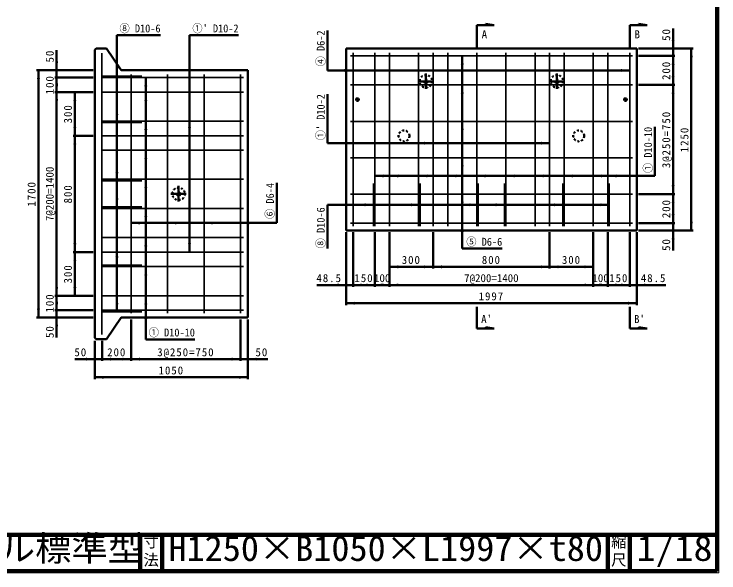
# Model space of a CAD drawing. Units: millimetres, scale not verified, with parts at other scales. Extents: x 100 to 4105, y 100 to 2870.
# Drawn here: x 2168 to 4105, y 100 to 1636 of the extents above; entities that cross this region are included whole.
import ezdxf
from ezdxf.enums import TextEntityAlignment as Align

# ---------------------------------------------------------------- set-up
doc = ezdxf.new("R2010")
doc.units = ezdxf.units.MM
doc.header["$LTSCALE"] = 5
doc.linetypes.add('USER2', pattern=[13.4, 10, -1.2, 1, -1.2])
doc.linetypes.add('USER3', pattern=[2.2, 1, -1.2])
doc.layers.add('V-nasSTD', color=7, linetype='Continuous', lineweight=50)
doc.styles.add('ＭＳ ゴシック', font='')
doc.styles.get('ＭＳ ゴシック').set_extended_font_data('MS Gothic')

msp = doc.modelspace()

# ---------------------------------------------------------------- hatches: boundary and pattern name
at = {"layer": 'V-nasSTD'}
for points in [[(3979.231, 1565.527), (3983.231, 1565.527), (3979.231, 1541.527), (3975.231, 1565.527)], [(4029.231, 1517.527), (4033.231, 1517.527), (4029.231, 1541.527), (4025.231, 1517.527)], [(3399.831, 1497.527), (3403.831, 1497.527), (3399.831, 1521.527), (3395.831, 1497.527)], [(3979.231, 1497.527), (3983.231, 1497.527), (3979.231, 1521.527), (3975.231, 1497.527)], [(2285.431, 1506.127), (2289.431, 1506.127), (2285.431, 1482.127), (2281.431, 1506.127)], [(2235.431, 1458.127), (2239.431, 1458.127), (2235.431, 1482.127), (2231.431, 1458.127)], [(2451.031, 1490.127), (2455.031, 1490.127), (2451.031, 1466.127), (2447.031, 1490.127)], [(3075.831, 1481.527), (3075.831, 1477.527), (3099.831, 1481.527), (3075.831, 1485.527)], [(3835.831, 1481.527), (3835.831, 1477.527), (3859.831, 1481.527), (3835.831, 1485.527)], [(2285.431, 1438.127), (2289.431, 1438.127), (2285.431, 1462.127), (2281.431, 1438.127)], [(2530.431, 1438.127), (2526.431, 1438.127), (2530.431, 1462.127), (2534.431, 1438.127)], [(3979.231, 1465.527), (3983.231, 1465.527), (3979.231, 1441.527), (3975.231, 1465.527)], [(2285.431, 1446.127), (2289.431, 1446.127), (2285.431, 1422.127), (2281.431, 1446.127)], [(3399.831, 1417.527), (3403.831, 1417.527), (3399.831, 1441.527), (3395.831, 1417.527)], [(3979.231, 1417.527), (3983.231, 1417.527), (3979.231, 1441.527), (3975.231, 1417.527)], [(2285.431, 1398.127), (2289.431, 1398.127), (2285.431, 1422.127), (2281.431, 1398.127)], [(2335.431, 1398.127), (2339.431, 1398.127), (2335.431, 1422.127), (2331.431, 1398.127)], [(2530.431, 1398.127), (2526.431, 1398.127), (2530.431, 1422.127), (2534.431, 1398.127)], [(2451.031, 1362.127), (2455.031, 1362.127), (2451.031, 1338.127), (2447.031, 1362.127)], [(2530.431, 1318.127), (2526.431, 1318.127), (2530.431, 1342.127), (2534.431, 1318.127)], [(3399.831, 1317.527), (3403.831, 1317.527), (3399.831, 1341.527), (3395.831, 1317.527)], [(2335.431, 1326.127), (2339.431, 1326.127), (2335.431, 1302.127), (2331.431, 1326.127)], [(2650.431, 1326.127), (2654.431, 1326.127), (2650.431, 1302.127), (2646.431, 1326.127)], [(2335.431, 1278.127), (2339.431, 1278.127), (2335.431, 1302.127), (2331.431, 1278.127)], [(3295.831, 1281.527), (3295.831, 1277.527), (3319.831, 1281.527), (3295.831, 1285.527)], [(3615.831, 1281.527), (3615.831, 1277.527), (3639.831, 1281.527), (3615.831, 1285.527)], [(2530.431, 1238.127), (2526.431, 1238.127), (2530.431, 1262.127), (2534.431, 1238.127)], [(3399.831, 1217.527), (3403.831, 1217.527), (3399.831, 1241.527), (3395.831, 1217.527)], [(2451.031, 1202.127), (2455.031, 1202.127), (2451.031, 1178.127), (2447.031, 1202.127)], [(2530.431, 1158.127), (2526.431, 1158.127), (2530.431, 1182.127), (2534.431, 1158.127)], [(3183.831, 1191.527), (3183.831, 1187.527), (3159.831, 1191.527), (3183.831, 1195.527)], [(3223.831, 1191.527), (3223.831, 1187.527), (3199.831, 1191.527), (3223.831, 1195.527)], [(3303.831, 1191.527), (3303.831, 1187.527), (3279.831, 1191.527), (3303.831, 1195.527)], [(3383.831, 1191.527), (3383.831, 1187.527), (3359.831, 1191.527), (3383.831, 1195.527)], [(3463.831, 1191.527), (3463.831, 1187.527), (3439.831, 1191.527), (3463.831, 1195.527)], [(3543.831, 1191.527), (3543.831, 1187.527), (3519.831, 1191.527), (3543.831, 1195.527)], [(3623.831, 1191.527), (3623.831, 1187.527), (3599.831, 1191.527), (3623.831, 1195.527)], [(3703.831, 1191.527), (3703.831, 1187.527), (3679.831, 1191.527), (3703.831, 1195.527)], [(3783.831, 1191.527), (3783.831, 1187.527), (3759.831, 1191.527), (3783.831, 1195.527)], [(3823.831, 1191.527), (3823.831, 1187.527), (3799.831, 1191.527), (3823.831, 1195.527)], [(3979.231, 1165.527), (3983.231, 1165.527), (3979.231, 1141.527), (3975.231, 1165.527)], [(2451.031, 1130.127), (2455.031, 1130.127), (2451.031, 1106.127), (2447.031, 1130.127)], [(3399.831, 1117.527), (3403.831, 1117.527), (3399.831, 1141.527), (3395.831, 1117.527)], [(3979.231, 1117.527), (3983.231, 1117.527), (3979.231, 1141.527), (3975.231, 1117.527)], [(3131.831, 1112.042), (3131.831, 1108.042), (3155.831, 1112.042), (3131.831, 1116.042)], [(3259.831, 1112.042), (3259.831, 1108.042), (3283.831, 1112.042), (3259.831, 1116.042)], [(3419.831, 1112.042), (3419.831, 1108.042), (3443.831, 1112.042), (3419.831, 1116.042)], [(3491.831, 1112.042), (3491.831, 1108.042), (3515.831, 1112.042), (3491.831, 1116.042)], [(3651.831, 1112.042), (3651.831, 1108.042), (3675.831, 1112.042), (3651.831, 1116.042)], [(3779.831, 1112.042), (3779.831, 1108.042), (3803.831, 1112.042), (3779.831, 1116.042)], [(2530.431, 1078.127), (2526.431, 1078.127), (2530.431, 1102.127), (2534.431, 1078.127)], [(3979.231, 1085.527), (3983.231, 1085.527), (3979.231, 1061.527), (3975.231, 1085.527)], [(2514.431, 1062.127), (2514.431, 1058.127), (2490.431, 1062.127), (2514.431, 1066.127)], [(2614.431, 1062.127), (2614.431, 1058.127), (2590.431, 1062.127), (2614.431, 1066.127)], [(2714.431, 1062.127), (2714.431, 1058.127), (2690.431, 1062.127), (2714.431, 1066.127)], [(2814.431, 1062.127), (2814.431, 1058.127), (2790.431, 1062.127), (2814.431, 1066.127)], [(4029.231, 1065.527), (4033.231, 1065.527), (4029.231, 1041.527), (4025.231, 1065.527)], [(3399.831, 1037.527), (3403.831, 1037.527), (3399.831, 1061.527), (3395.831, 1037.527)], [(3979.231, 1017.527), (3983.231, 1017.527), (3979.231, 1041.527), (3975.231, 1017.527)], [(2530.431, 998.127), (2526.431, 998.127), (2530.431, 1022.127), (2534.431, 998.127)], [(2335.431, 1006.127), (2339.431, 1006.127), (2335.431, 982.127), (2331.431, 1006.127)], [(2650.431, 1006.127), (2654.431, 1006.127), (2650.431, 982.127), (2646.431, 1006.127)], [(2335.431, 958.127), (2339.431, 958.127), (2335.431, 982.127), (2331.431, 958.127)], [(2451.031, 970.127), (2455.031, 970.127), (2451.031, 946.127), (2447.031, 970.127)], [(2530.431, 918.127), (2526.431, 918.127), (2530.431, 942.127), (2534.431, 918.127)], [(3223.831, 941.527), (3223.831, 937.527), (3199.831, 941.527), (3223.831, 945.527)], [(3295.831, 941.527), (3295.831, 937.527), (3319.831, 941.527), (3295.831, 945.527)], [(3343.831, 941.527), (3343.831, 937.527), (3319.831, 941.527), (3343.831, 945.527)], [(3615.831, 941.527), (3615.831, 937.527), (3639.831, 941.527), (3615.831, 945.527)], [(3663.831, 941.527), (3663.831, 937.527), (3639.831, 941.527), (3663.831, 945.527)], [(3735.831, 941.527), (3735.831, 937.527), (3759.831, 941.527), (3735.831, 945.527)], [(3056.431, 891.527), (3056.431, 887.527), (3080.431, 891.527), (3056.431, 895.527)], [(3123.831, 891.527), (3123.831, 887.527), (3099.831, 891.527), (3123.831, 895.527)], [(3135.831, 891.527), (3135.831, 887.527), (3159.831, 891.527), (3135.831, 895.527)], [(3183.831, 891.527), (3183.831, 887.527), (3159.831, 891.527), (3183.831, 895.527)], [(3175.831, 891.527), (3175.831, 887.527), (3199.831, 891.527), (3175.831, 895.527)], [(3223.831, 891.527), (3223.831, 887.527), (3199.831, 891.527), (3223.831, 895.527)], [(3735.831, 891.527), (3735.831, 887.527), (3759.831, 891.527), (3735.831, 895.527)], [(3783.831, 891.527), (3783.831, 887.527), (3759.831, 891.527), (3783.831, 895.527)], [(3775.831, 891.527), (3775.831, 887.527), (3799.831, 891.527), (3775.831, 895.527)], [(3823.831, 891.527), (3823.831, 887.527), (3799.831, 891.527), (3823.831, 895.527)], [(3835.831, 891.527), (3835.831, 887.527), (3859.831, 891.527), (3835.831, 895.527)], [(3903.231, 891.527), (3903.231, 887.527), (3879.231, 891.527), (3903.231, 895.527)], [(2285.431, 886.127), (2289.431, 886.127), (2285.431, 862.127), (2281.431, 886.127)], [(2335.431, 886.127), (2339.431, 886.127), (2335.431, 862.127), (2331.431, 886.127)], [(2285.431, 838.127), (2289.431, 838.127), (2285.431, 862.127), (2281.431, 838.127)], [(2530.431, 838.127), (2526.431, 838.127), (2530.431, 862.127), (2534.431, 838.127)], [(2285.431, 846.127), (2289.431, 846.127), (2285.431, 822.127), (2281.431, 846.127)], [(2451.031, 842.127), (2455.031, 842.127), (2451.031, 818.127), (2447.031, 842.127)], [(3104.431, 841.527), (3104.431, 837.527), (3080.431, 841.527), (3104.431, 845.527)], [(3855.231, 841.527), (3855.231, 837.527), (3879.231, 841.527), (3855.231, 845.527)], [(2235.431, 826.127), (2239.431, 826.127), (2235.431, 802.127), (2231.431, 826.127)], [(2530.431, 798.127), (2526.431, 798.127), (2530.431, 822.127), (2534.431, 798.127)], [(2285.431, 778.127), (2289.431, 778.127), (2285.431, 802.127), (2281.431, 778.127)], [(2366.431, 687.727), (2366.431, 683.727), (2390.431, 687.727), (2366.431, 691.727)], [(2434.431, 687.727), (2434.431, 683.727), (2410.431, 687.727), (2434.431, 691.727)], [(2466.431, 687.727), (2466.431, 683.727), (2490.431, 687.727), (2466.431, 691.727)], [(2514.431, 687.727), (2514.431, 683.727), (2490.431, 687.727), (2514.431, 691.727)], [(2766.431, 687.727), (2766.431, 683.727), (2790.431, 687.727), (2766.431, 691.727)], [(2834.431, 687.727), (2834.431, 683.727), (2810.431, 687.727), (2834.431, 691.727)], [(2414.431, 637.727), (2414.431, 633.727), (2390.431, 637.727), (2414.431, 641.727)], [(2786.431, 637.727), (2786.431, 633.727), (2810.431, 637.727), (2786.431, 641.727)]]:
    msp.add_hatch(color=256, dxfattribs=at).paths.add_polyline_path(points)

# ---------------------------------------------------------------- linework, layer by layer
at = {"layer": 'V-nasSTD', "lineweight": 100}
for p, q in [((4100, 105), (4100, 2865)), ((105, 205), (4100, 205)), ((2515, 205), (2515, 105)), ((2575, 205), (2575, 105)), ((3800, 205), (3800, 105)), ((3860, 205), (3860, 105)), ((105, 105), (4100, 105))]:
    msp.add_line(p, q, dxfattribs=at)
at = {"layer": 'V-nasSTD'}
for p, q in [((3464.831, 1605.527), (3464.831, 1609.367)), ((3464.831, 1609.367), (3487.871, 1605.527)), ((3884.831, 1605.527), (3884.831, 1609.367)), ((3884.831, 1609.367), (3907.871, 1605.527)), ((3029.831, 1481.527), (3029.831, 1591.527)), ((3439.831, 1545.527), (3439.831, 1605.527)), ((3464.831, 1605.527), (3439.831, 1605.527)), ((3464.831, 1605.527), (3487.871, 1605.527)), ((3859.831, 1545.527), (3859.831, 1605.527)), ((3884.831, 1605.527), (3859.831, 1605.527)), ((3884.831, 1605.527), (3907.871, 1605.527)), ((3979.231, 1541.527), (3979.231, 1596.527)), ((2451.031, 818.127), (2451.031, 1578.127)), ((2451.031, 1578.127), (2571.031, 1578.127)), ((2650.431, 982.127), (2650.431, 1578.127)), ((2650.431, 1578.127), (2785.431, 1578.127)), ((2285.431, 1482.127), (2285.431, 1537.127)), ((2394.031, 1541.527), (2390.431, 1537.927)), ((2390.431, 1537.927), (2390.431, 746.327)), ((2422.431, 1541.527), (2394.031, 1541.527)), ((2422.431, 1541.527), (2462.431, 1482.127)), ((3080.431, 1541.527), (3080.431, 1041.527)), ((3879.231, 1541.527), (3080.431, 1541.527)), ((3879.231, 1041.527), (3879.231, 1541.527)), ((3884.231, 1541.527), (4034.231, 1541.527)), ((3979.231, 1541.527), (3979.231, 1521.527)), ((4029.231, 1541.527), (4029.231, 1041.527)), ((3399.831, 991.527), (3399.831, 1521.527)), ((3884.231, 1521.527), (3984.231, 1521.527)), ((3979.231, 1521.527), (3979.231, 1441.527)), ((2385.431, 1482.127), (2230.431, 1482.127)), ((2235.431, 1482.127), (2235.431, 802.127)), ((2285.431, 1462.127), (2285.431, 1482.127)), ((2810.431, 1482.127), (2462.431, 1482.127)), ((2810.431, 802.127), (2810.431, 1482.127)), ((3859.831, 1481.527), (3029.831, 1481.527)), ((2385.431, 1462.127), (2280.431, 1462.127)), ((2285.431, 1462.127), (2285.431, 1422.127)), ((2530.431, 742.127), (2530.431, 1462.127)), ((3884.231, 1441.527), (3984.231, 1441.527)), ((3979.231, 1441.527), (3979.231, 1141.527)), ((2385.431, 1422.127), (2280.431, 1422.127)), ((2285.431, 862.127), (2285.431, 1422.127)), ((2335.431, 1302.127), (2335.431, 1422.127)), ((3029.831, 1281.527), (3029.831, 1416.527)), ((3929.231, 1191.527), (3929.231, 1326.527)), ((2385.431, 1302.127), (2330.431, 1302.127)), ((2335.431, 982.127), (2335.431, 1302.127)), ((3639.831, 1281.527), (3029.831, 1281.527)), ((3929.231, 1191.527), (3159.831, 1191.527)), ((2890.431, 1062.127), (2890.431, 1172.127)), ((3884.231, 1141.527), (3984.231, 1141.527)), ((3979.231, 1141.527), (3979.231, 1061.527)), ((3803.831, 1112.042), (3029.831, 1112.042)), ((3029.831, 992.042), (3029.831, 1112.042)), ((2490.431, 1062.127), (2890.431, 1062.127)), ((3884.231, 1061.527), (3984.231, 1061.527)), ((3979.231, 1041.527), (3979.231, 1061.527)), ((3080.431, 1041.527), (3879.231, 1041.527)), ((3080.431, 1036.527), (3080.431, 836.527)), ((3099.831, 1036.527), (3099.831, 886.527)), ((3159.831, 1036.527), (3159.831, 886.527)), ((3199.831, 1036.527), (3199.831, 886.527)), ((3319.831, 1036.527), (3319.831, 936.527)), ((3639.831, 1036.527), (3639.831, 936.527)), ((3759.831, 1036.527), (3759.831, 886.527)), ((3799.831, 1036.527), (3799.831, 886.527)), ((3859.831, 1036.527), (3859.831, 886.527)), ((3879.231, 1036.527), (3879.231, 836.527)), ((3884.231, 1041.527), (4034.231, 1041.527)), ((3979.231, 1041.527), (3979.231, 986.527)), ((3399.831, 991.527), (3509.831, 991.527)), ((2385.431, 982.127), (2330.431, 982.127)), ((2335.431, 862.127), (2335.431, 982.127)), ((3319.831, 941.527), (3199.831, 941.527)), ((3639.831, 941.527), (3319.831, 941.527)), ((3759.831, 941.527), (3639.831, 941.527)), ((3000.431, 891.527), (3080.431, 891.527)), ((3080.431, 891.527), (3099.831, 891.527)), ((3099.831, 891.527), (3159.831, 891.527)), ((3159.831, 891.527), (3199.831, 891.527)), ((3199.831, 891.527), (3759.831, 891.527)), ((3799.831, 891.527), (3759.831, 891.527)), ((3859.831, 891.527), (3799.831, 891.527)), ((3879.231, 891.527), (3859.831, 891.527)), ((3959.231, 891.527), (3879.231, 891.527)), ((2385.431, 862.127), (2280.431, 862.127)), ((2285.431, 822.127), (2285.431, 862.127)), ((3080.431, 841.527), (3879.231, 841.527)), ((2385.431, 822.127), (2280.431, 822.127)), ((2285.431, 822.127), (2285.431, 802.127)), ((3439.831, 831.527), (3439.831, 771.527)), ((3859.831, 831.527), (3859.831, 771.527)), ((2385.431, 802.127), (2230.431, 802.127)), ((2285.431, 802.127), (2285.431, 747.127)), ((2462.431, 802.127), (2422.431, 742.727)), ((2810.431, 802.127), (2462.431, 802.127)), ((2490.431, 682.727), (2490.431, 797.127)), ((2790.431, 682.727), (2790.431, 797.127)), ((2810.431, 632.727), (2810.431, 797.127)), ((3464.831, 771.527), (3464.831, 775.367)), ((3464.831, 775.367), (3487.871, 771.527)), ((3884.831, 771.527), (3884.831, 775.367)), ((3884.831, 775.367), (3907.871, 771.527)), ((3464.831, 771.527), (3439.831, 771.527)), ((3464.831, 771.527), (3487.871, 771.527)), ((3884.831, 771.527), (3859.831, 771.527)), ((3907.871, 771.527), (3884.831, 771.527)), ((2390.431, 746.327), (2394.031, 742.727)), ((2390.431, 632.727), (2390.431, 737.727)), ((2394.031, 742.727), (2422.431, 742.727)), ((2410.431, 682.727), (2410.431, 737.727)), ((2530.431, 742.127), (2665.431, 742.127)), ((2390.431, 687.727), (2335.431, 687.727)), ((2410.431, 687.727), (2390.431, 687.727)), ((2410.431, 687.727), (2490.431, 687.727)), ((2490.431, 687.727), (2790.431, 687.727)), ((2790.431, 687.727), (2810.431, 687.727)), ((2810.431, 687.727), (2865.431, 687.727)), ((2810.431, 637.727), (2390.431, 637.727))]:
    msp.add_line(p, q, dxfattribs=at)
at = {"layer": 'V-nasSTD', "lineweight": 35}
for p, q in [((2409.231, 1529.127), (2409.231, 755.127)), ((3092.431, 1521.527), (3867.231, 1521.527)), ((3099.831, 1529.527), (3099.831, 1053.527)), ((3159.831, 1529.527), (3159.831, 1053.527)), ((3199.831, 1529.527), (3199.831, 1053.527)), ((3279.831, 1529.527), (3279.831, 1053.527)), ((3319.831, 1529.527), (3319.831, 1053.527)), ((3359.831, 1529.527), (3359.831, 1053.527)), ((3439.831, 1529.527), (3439.831, 1053.527)), ((3519.831, 1529.527), (3519.831, 1053.527)), ((3599.831, 1529.527), (3599.831, 1053.527)), ((3639.831, 1529.527), (3639.831, 1053.527)), ((3679.831, 1529.527), (3679.831, 1053.527)), ((3759.831, 1529.527), (3759.831, 1053.527)), ((3799.831, 1529.527), (3799.831, 1053.527)), ((3859.831, 1529.527), (3859.831, 1053.527)), ((2408.431, 1466.127), (2519.461, 1466.127)), ((2798.431, 1462.127), (2410.431, 1462.127)), ((2490.431, 814.127), (2490.431, 1470.127)), ((2590.431, 814.127), (2590.431, 1470.127)), ((2690.431, 814.127), (2690.431, 1470.127)), ((2790.431, 814.127), (2790.431, 1470.127)), ((3092.431, 1441.527), (3867.231, 1441.527)), ((2798.431, 1422.127), (2410.431, 1422.127)), ((2408.431, 1338.127), (2519.461, 1338.127)), ((2798.431, 1342.127), (2410.431, 1342.127)), ((3092.431, 1341.527), (3867.231, 1341.527)), ((2798.431, 1302.127), (2410.431, 1302.127)), ((2798.431, 1262.127), (2410.431, 1262.127)), ((3092.431, 1241.527), (3867.231, 1241.527)), ((2798.431, 1182.127), (2410.431, 1182.127)), ((2408.431, 1178.127), (2519.461, 1178.127)), ((3155.831, 1170.557), (3155.831, 1053.527)), ((3283.831, 1170.557), (3283.831, 1053.527)), ((3443.831, 1170.557), (3443.831, 1053.527)), ((3515.831, 1170.557), (3515.831, 1053.527)), ((3675.831, 1170.557), (3675.831, 1053.527)), ((3803.831, 1170.557), (3803.831, 1053.527)), ((3092.431, 1141.527), (3867.231, 1141.527)), ((2408.431, 1106.127), (2519.461, 1106.127)), ((2798.431, 1102.127), (2410.431, 1102.127)), ((3092.431, 1061.527), (3867.231, 1061.527)), ((2798.431, 1022.127), (2410.431, 1022.127)), ((2798.431, 982.127), (2410.431, 982.127)), ((2408.431, 946.127), (2519.461, 946.127)), ((2798.431, 942.127), (2410.431, 942.127)), ((2798.431, 862.127), (2410.431, 862.127)), ((2408.431, 818.127), (2519.461, 818.127)), ((2798.431, 822.127), (2410.431, 822.127))]:
    msp.add_line(p, q, dxfattribs=at)
at = {"layer": 'V-nasSTD', "linetype": 'USER2'}
for p, q in [((3299.831, 1473.327), (3299.831, 1430.927)), ((3659.831, 1473.327), (3659.831, 1430.927)), ((3278.631, 1451.527), (3321.031, 1451.527)), ((3638.631, 1451.527), (3681.031, 1451.527)), ((3105.631, 1401.527), (3117.631, 1401.527)), ((3111.631, 1395.527), (3111.631, 1407.527)), ((3842.031, 1401.527), (3854.031, 1401.527)), ((3848.031, 1395.527), (3848.031, 1407.527)), ((2620.431, 1163.927), (2620.431, 1121.527)), ((2599.231, 1142.127), (2641.631, 1142.127))]:
    msp.add_line(p, q, dxfattribs=at)
at = {"layer": 'V-nasSTD', "lineweight": 13}
msp.add_lwpolyline([(100, 100), (100, 2870), (4105, 2870), (4105, 100)], close=True, dxfattribs=at)
at = {"layer": 'V-nasSTD', "linetype": 'USER3'}
for centre, radius in [((3299.831, 1451.527), 17.2), ((3299.831, 1451.527), 5), ((3659.831, 1451.527), 17.2), ((3659.831, 1451.527), 5), ((3111.631, 1401.527), 3.8), ((3111.631, 1401.527), 2.4), ((3111.631, 1401.527), 2), ((3848.031, 1401.527), 3.8), ((3848.031, 1401.527), 2.4), ((3848.031, 1401.527), 2), ((3239.831, 1301.527), 15), ((3719.831, 1301.527), 15), ((2620.431, 1142.127), 17.2), ((2620.431, 1142.127), 5)]:
    msp.add_circle(centre, radius, dxfattribs=at)

# ---------------------------------------------------------------- texts
at = {"layer": 'V-nasSTD', "style": 'ＭＳ ゴシック', "width": 0.95}
for s, p in [('⑧ D10-6', (2514.396, 1607.935)), ("①' D10-2", (2721.717, 1607.935)), ('⑤ D6-6', (3460.275, 1021.335)), ('① D10-10', (2601.717, 771.935))]:
    msp.add_text(s, height=21.85, dxfattribs=at).set_placement(p, align=Align.TOP_CENTER)
for s, p in [('④ D6-2', (3000.023, 1541.971)), ("①' D10-2", (3000.023, 1352.813)), ('① D10-10', (3899.423, 1262.813)), ('⑥ D6-4', (2860.623, 1122.571)), ('⑧ D10-6', (3000.023, 1048.677))]:
    msp.add_text(s, height=21.85, rotation=90, dxfattribs=at).set_placement(p, align=Align.TOP_CENTER)
at = {"layer": 'V-nasSTD', "style": 'ＭＳ ゴシック'}
for s, p in [('A', (3460.697, 1591.703)), ('B', (3880.697, 1591.703)), ('100', (3179.831, 921.527)), ('7@200=1400', (3479.831, 921.527)), ('100', (3779.831, 921.527)), ("A'", (3466.72, 809.084)), ("B'", (3886.72, 809.084))]:
    msp.add_text(s, height=21.99, dxfattribs=at).set_placement(p, align=Align.TOP_CENTER)
msp.add_text('7@200=1400', height=21.99, rotation=90, dxfattribs=at).set_placement((2255.431, 1142.127), align=Align.TOP_CENTER)
for s, width, p in [('1stタッチウォール標準型', 1.05, (1378.75, 202.47)), ('H1250×B1050×L1997×t80', 1.05, (2592.5, 202.508)), ('1/18', 1.1, (3879, 202.582))]:
    msp.add_text(s, height=69.65, dxfattribs=dict(at, width=width)).set_placement(p, align=Align.TOP_LEFT)
for s, p in [('寸', (2523.982, 200.999)), ('縮', (3808.982, 200.999)), ('法', (2523.976, 151.01)), ('尺', (3808.976, 151.01))]:
    msp.add_text(s, height=30.79, dxfattribs=at).set_placement(p, align=Align.TOP_LEFT)
at = {"layer": 'V-nasSTD', "char_height": 21.99, "attachment_point": 2, "rotation": 90, "style": 'ＭＳ ゴシック'}
for s, insert in [('\\T1.17;50', (3949.231, 1580.277)), ('\\T1.17;50', (2255.431, 1520.877)), ('\\T1.17;200', (3949.231, 1481.527)), ('\\T1.17;100', (2255.431, 1442.127)), ('\\T1.17;300', (2305.431, 1362.127)), ('\\T1.17;3@250=750', (3949.231, 1291.527)), ('\\T1.17;1250', (3999.231, 1291.527)), ('\\T1.17;1700', (2205.431, 1142.127)), ('\\T1.17;800', (2305.431, 1142.127)), ('\\T1.17;200', (3949.231, 1101.527)), ('\\T1.17;50', (3949.231, 1002.777)), ('\\T1.17;300', (2305.431, 922.127)), ('\\T1.17;100', (2255.431, 842.127)), ('\\T1.17;50', (2255.431, 763.377))]:
    msp.add_mtext(s, dxfattribs=dict(at, insert=insert))
at = {"layer": 'V-nasSTD', "char_height": 21.99, "attachment_point": 2, "style": 'ＭＳ ゴシック'}
for s, insert in [('\\T1.17;300', (3259.831, 971.527)), ('\\T1.17;800', (3479.831, 971.527)), ('\\T1.17;300', (3699.831, 971.527)), ('\\T1.17;48.5', (3034.181, 921.527)), ('\\T1.17;150', (3129.831, 921.527)), ('\\T1.17;150', (3829.831, 921.527)), ('\\T1.17;48.5', (3925.481, 921.527)), ('\\T1.17;1997', (3479.831, 871.527)), ('\\T1.17;50', (2351.681, 717.727)), ('\\T1.17;200', (2450.431, 717.727)), ('\\T1.17;3@250=750', (2640.431, 717.727)), ('\\T1.17;50', (2849.181, 717.727)), ('\\T1.17;1050', (2600.431, 667.727))]:
    msp.add_mtext(s, dxfattribs=dict(at, insert=insert))

doc.saveas('drawing.dxf')
